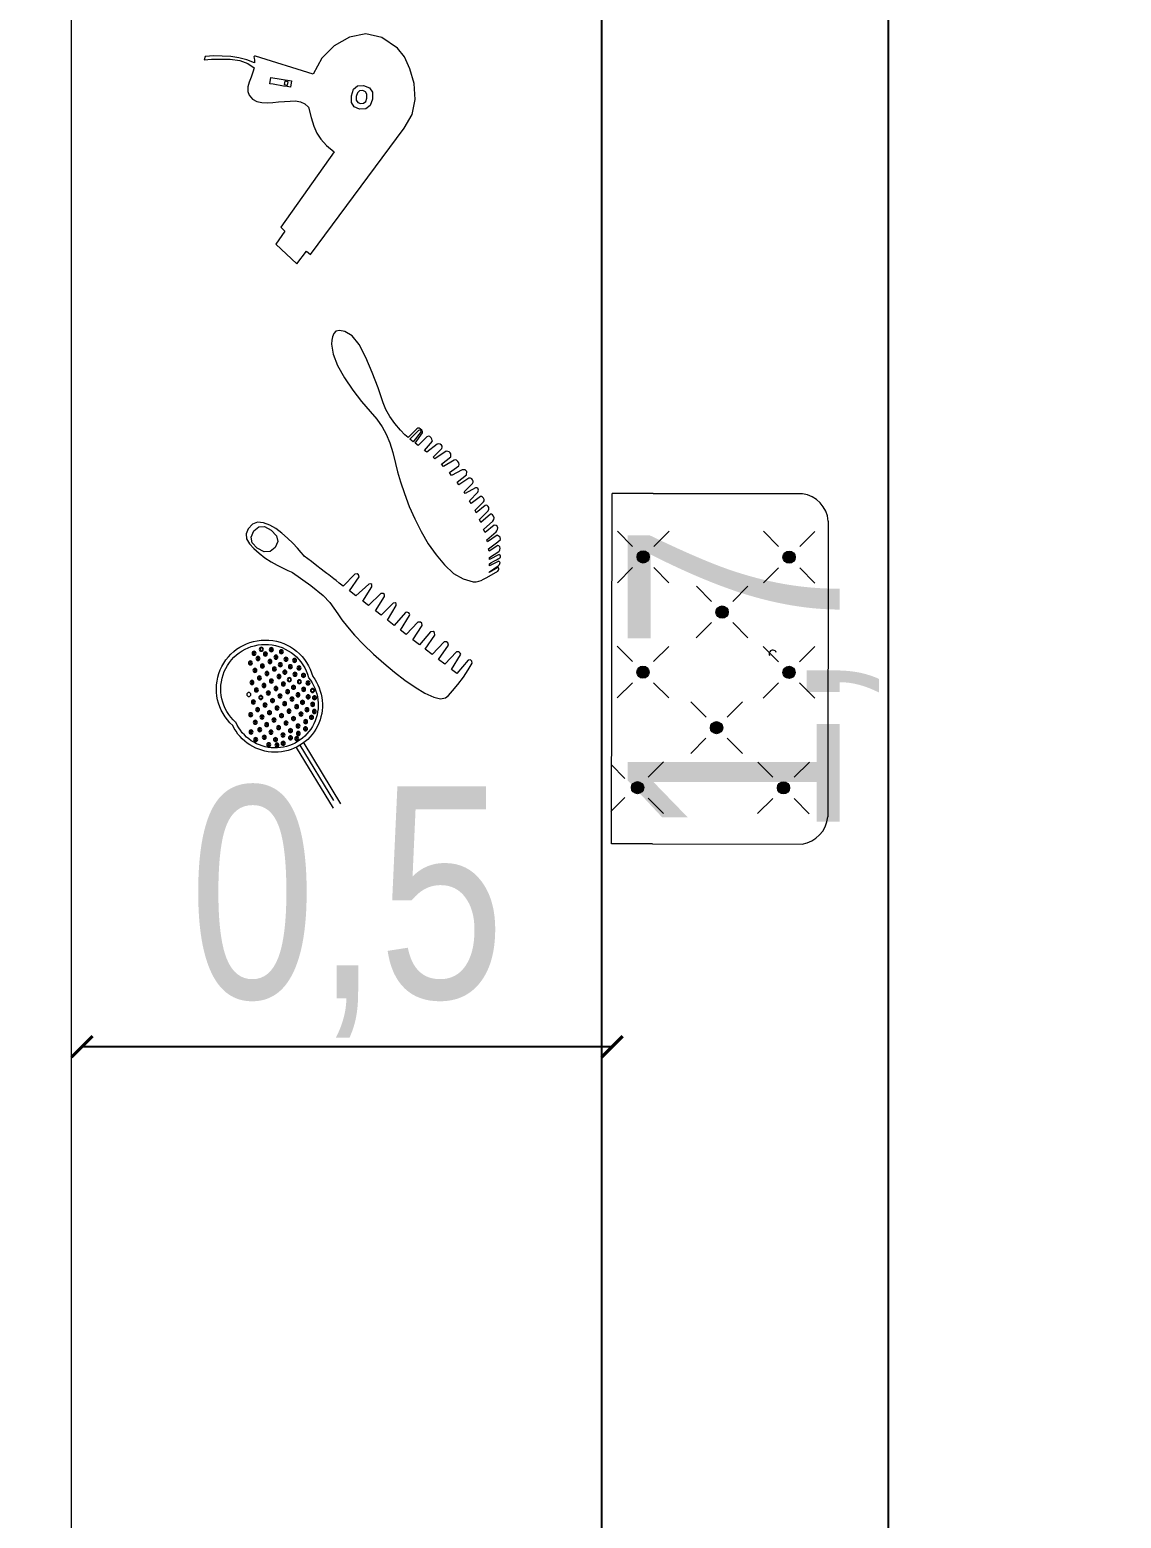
# Model space of a CAD drawing. Header units: inches. Extents: x -279 to 561, y -345 to 342.
# Drawn here: x -191.72 to -190.69, y -68.255 to -66.85 of the extents above; entities that cross this region are included whole.
import ezdxf

# ---------------------------------------------------------------- set-up
doc = ezdxf.new("R2010")
doc.units = ezdxf.units.IN
doc.header["$LTSCALE"] = 0.5
doc.header["$MEASUREMENT"] = 0
doc.layers.add('axes', color=7, linetype='Continuous', true_color=0x6d504a)
doc.layers.add('furniture', color=1, linetype='Continuous', lineweight=13)
doc.layers.add('outer walls', color=144, linetype='Continuous', lineweight=30)
for name, color, linetype in [('PDF_A-WALL', 7, 'Continuous'), ('S-DIM', 7, 'Continuous'), ('WAL', 7, 'Continuous'), ('Walls', 251, 'Continuous')]:
    doc.layers.add(name, color=color, linetype=linetype)
doc.styles.add('ROM', font='AGENCYR.TTF', dxfattribs={"width": 0.8})
doc.styles.get("Standard").update_dxf_attribs({"font": 'arial.ttf'})
doc.dimstyles.new('Copy(9) of ISO-25', dxfattribs={"dimtxt": 0.2, "dimasz": 0.02, "dimexe": 0.05, "dimexo": 0.05, "dimgap": 0.02, "dimtad": 1, "dimtxsty": 'ROM', "dimblk": 'ARCHTICK', "dimcen": 0.03, "dimse1": 1, "dimse2": 1, "dimclrd": 248, "dimclrt": 248, "dimadec": 0, "dimazin": 0, "dimtfac": 1, "dimtmove": 0, "dimatfit": 3, "dimldrblk": 'DOT', "dimfxl": 1, "dimarcsym": 0})
doc.dimstyles.get("Standard").update_dxf_attribs({"dimtxt": 0.18, "dimasz": 0.18, "dimexe": 0.18, "dimexo": 0.0625, "dimgap": 0.09, "dimtad": 0, "dimtih": 1, "dimtoh": 1, "dimzin": 0, "dimdsep": 46, "dimtxsty": 'Standard', "dimcen": 0.09, "dimadec": 0, "dimazin": 0, "dimtfac": 1, "dimtofl": 0, "dimtmove": 0, "dimatfit": 3, "dimfxl": 1, "dimtolj": 1, "dimtzin": 0, "dimarcsym": 0})

# ---------------------------------------------------------------- blocks, each defined once
blk = doc.blocks.new('e7y')
at = {"layer": 'outer walls', "color": 250, "lineweight": 5}
for p, q in [((100.8676, -170.5521), (100.8103, -170.5174)), ((100.8719, -170.5451), (100.8146, -170.5103)), ((100.8698, -170.5486), (100.8177, -170.5171))]:
    blk.add_line(p, q, dxfattribs=at)
for points in [[(101.0294, -170.3702), (101.0341, -170.3619), (101.0341, -170.3619), (101.035, -170.3614), (101.0358, -170.3611), (101.0367, -170.3611), (101.0367, -170.3611), (101.0373, -170.3613), (101.0376, -170.3615), (101.0375, -170.3619), (101.0328, -170.3702), (101.0334, -170.37), (101.039, -170.3616), (101.039, -170.3616), (101.0396, -170.3609), (101.0404, -170.3603), (101.0414, -170.36), (101.0414, -170.36), (101.0424, -170.3599), (101.043, -170.3604), (101.0434, -170.3612), (101.039, -170.3697), (101.041, -170.3699), (101.041, -170.3699), (101.0413, -170.3694), (101.0421, -170.368), (101.0435, -170.3657), (101.0435, -170.3657), (101.0448, -170.3633), (101.0457, -170.3618), (101.0461, -170.3612), (101.0461, -170.3612), (101.0467, -170.3601), (101.0474, -170.3595), (101.0483, -170.3595), (101.0483, -170.3595), (101.0491, -170.3599), (101.0496, -170.3603), (101.0497, -170.3608), (101.0451, -170.3697), (101.0451, -170.3697), (101.0452, -170.3697), (101.0455, -170.3697), (101.046, -170.3698), (101.046, -170.3698), (101.0465, -170.3698), (101.0469, -170.3698), (101.047, -170.3698), (101.0527, -170.3612), (101.0527, -170.3612), (101.0533, -170.3604), (101.0543, -170.36), (101.0557, -170.3599), (101.0557, -170.3599), (101.0571, -170.3602), (101.0579, -170.3609), (101.0583, -170.362), (101.0528, -170.3702), (101.0551, -170.3707), (101.0617, -170.3619), (101.0617, -170.3619), (101.064, -170.3596), (101.066, -170.3598), (101.0679, -170.3626), (101.0619, -170.3716), (101.0636, -170.3723), (101.0713, -170.3637), (101.0713, -170.3637), (101.0721, -170.3628), (101.0734, -170.3623), (101.075, -170.3621), (101.075, -170.3621), (101.0764, -170.3625), (101.0772, -170.3636), (101.0774, -170.3655), (101.0705, -170.374), (101.0735, -170.3754), (101.0812, -170.3668), (101.0812, -170.3668), (101.0828, -170.3658), (101.0844, -170.3655), (101.086, -170.366), (101.086, -170.366), (101.0872, -170.367), (101.0878, -170.3679), (101.0878, -170.3689), (101.0799, -170.378), (101.0829, -170.3794), (101.091, -170.3711), (101.091, -170.3711), (101.0926, -170.3705), (101.094, -170.3705), (101.0952, -170.3711), (101.0952, -170.3711), (101.096, -170.3721), (101.0963, -170.373), (101.096, -170.3739), (101.089, -170.3823), (101.0916, -170.3835), (101.0995, -170.3756), (101.0995, -170.3756), (101.1005, -170.375), (101.1017, -170.375), (101.1029, -170.3755), (101.1029, -170.3755), (101.104, -170.3764), (101.1045, -170.3773), (101.1045, -170.3783), (101.0979, -170.3871), (101.1003, -170.3886), (101.1086, -170.381), (101.1086, -170.381), (101.1094, -170.3805), (101.1104, -170.3803), (101.1115, -170.3804), (101.1115, -170.3804), (101.1124, -170.3809), (101.1127, -170.3818), (101.1126, -170.3831), (101.1075, -170.3929), (101.1088, -170.3938), (101.1168, -170.3859), (101.1168, -170.3859), (101.118, -170.3854), (101.1191, -170.3854), (101.1203, -170.3858), (101.1203, -170.3858), (101.1213, -170.3866), (101.1218, -170.3878), (101.1219, -170.3893), (101.1156, -170.3988), (101.1179, -170.4004), (101.1251, -170.3914), (101.1251, -170.3914), (101.128, -170.3913), (101.1296, -170.3928), (101.1298, -170.3957), (101.1243, -170.4058), (101.1272, -170.4077), (101.1336, -170.3989), (101.1336, -170.3989), (101.1348, -170.3985), (101.1362, -170.3988), (101.1376, -170.3997), (101.1376, -170.3997), (101.1387, -170.401), (101.139, -170.4022), (101.1387, -170.4033), (101.1329, -170.4132), (101.1349, -170.4152), (101.1421, -170.4062), (101.1421, -170.4062), (101.1435, -170.4062), (101.1447, -170.4064), (101.1458, -170.4069), (101.1458, -170.4069), (101.1466, -170.408), (101.147, -170.4092), (101.1472, -170.4107), (101.1401, -170.4213), (101.1417, -170.423), (101.1499, -170.4147), (101.1499, -170.4147), (101.151, -170.4145), (101.152, -170.4146), (101.153, -170.4151), (101.153, -170.4151), (101.154, -170.4165), (101.1542, -170.4179), (101.1538, -170.4191), (101.1465, -170.4291), (101.1478, -170.431), (101.1566, -170.4237), (101.1566, -170.4237), (101.1575, -170.4238), (101.1586, -170.4242), (101.16, -170.4249), (101.16, -170.4249), (101.1611, -170.426), (101.1614, -170.4273), (101.1608, -170.4288), (101.1526, -170.4371), (101.1548, -170.4398), (101.1645, -170.4331), (101.1645, -170.4331), (101.1659, -170.4331), (101.1672, -170.4338), (101.1685, -170.4352), (101.1685, -170.4352), (101.1689, -170.4362), (101.1689, -170.4373), (101.1684, -170.4384), (101.1602, -170.4467), (101.1602, -170.4467), (101.1628, -170.4498), (101.1672, -170.4539), (101.1733, -170.459), (101.1733, -170.459), (101.1801, -170.464), (101.1867, -170.4677), (101.1929, -170.4701), (101.1929, -170.4701), (101.2071, -170.475), (101.2214, -170.4804), (101.2357, -170.4865), (101.2357, -170.4865), (101.248, -170.4929), (101.2561, -170.4995), (101.2601, -170.5062), (101.2601, -170.5062), (101.2611, -170.5112), (101.2606, -170.5148), (101.2584, -170.5168), (101.2584, -170.5168), (101.2553, -170.5179), (101.252, -170.5186), (101.2483, -170.519), (101.2483, -170.519), (101.2388, -170.5172), (101.2282, -170.5131), (101.2165, -170.5065), (101.2165, -170.5065), (101.2048, -170.4986), (101.1942, -170.4906), (101.1847, -170.4825), (101.1847, -170.4825), (101.1775, -170.4762), (101.1704, -170.4711), (101.1632, -170.4672), (101.1632, -170.4672), (101.1553, -170.464), (101.1461, -170.4611), (101.1357, -170.4585), (101.1357, -170.4585), (101.1278, -170.4566), (101.1183, -170.4538), (101.1072, -170.4501), (101.1072, -170.4501), (101.0952, -170.4456), (101.0833, -170.4403), (101.0714, -170.4343), (101.0714, -170.4343), (101.06, -170.4276), (101.0495, -170.4203), (101.0399, -170.4123), (101.0399, -170.4123), (101.032, -170.4037), (101.0267, -170.3948), (101.0239, -170.3854), (101.0239, -170.3854), (101.024, -170.3824), (101.0245, -170.3798), (101.0253, -170.3777), (101.0253, -170.3777), (101.0264, -170.3756), (101.0278, -170.3731), (101.0294, -170.3702)], [(101.0741, -170.5974), (101.0741, -170.5974), (101.0694, -170.5993), (101.0647, -170.5989), (101.0599, -170.5962), (101.0599, -170.5962), (101.0553, -170.592), (101.0509, -170.5871), (101.0468, -170.5816), (101.0468, -170.5816), (101.043, -170.5758), (101.0398, -170.5701), (101.0369, -170.5645), (101.0369, -170.5645), (101.0347, -170.5599), (101.0333, -170.557), (101.0327, -170.5557), (101.0327, -170.5557), (101.0206, -170.5385), (101.0112, -170.5267), (101.0045, -170.5204), (101.0045, -170.5204), (100.9991, -170.5167), (100.9937, -170.5129), (100.9883, -170.509), (100.9883, -170.509), (100.9815, -170.5039), (100.9737, -170.4972), (100.9649, -170.4888), (100.9649, -170.4888), (100.9559, -170.4794), (100.9472, -170.4696), (100.9388, -170.4596), (100.9388, -170.4596), (100.9311, -170.4496), (100.9245, -170.4399), (100.919, -170.4307), (100.919, -170.4307), (100.9151, -170.4225), (100.9137, -170.416), (100.9146, -170.4112), (100.9146, -170.4112), (100.9168, -170.4085), (100.9211, -170.4046), (100.9272, -170.3997), (100.9272, -170.3997), (100.9342, -170.3945), (100.9409, -170.39), (100.9472, -170.3862), (100.9472, -170.3862), (100.9493, -170.3866), (100.9503, -170.3879), (100.9502, -170.3901), (100.9374, -170.4006), (100.9413, -170.4057), (100.955, -170.3971), (100.955, -170.3971), (100.9559, -170.397), (100.9567, -170.3974), (100.9574, -170.3982), (100.9574, -170.3982), (100.9579, -170.3992), (100.9581, -170.4002), (100.9581, -170.4011), (100.9462, -170.412), (100.9508, -170.4179), (100.9644, -170.4086), (100.9644, -170.4086), (100.9665, -170.4091), (100.9675, -170.4104), (100.9675, -170.4125), (100.9554, -170.4239), (100.9605, -170.4305), (100.9738, -170.4215), (100.9738, -170.4215), (100.9761, -170.4218), (100.9771, -170.4231), (100.9769, -170.4255), (100.9647, -170.436), (100.9693, -170.442), (100.9829, -170.4333), (100.9829, -170.4333), (100.985, -170.4336), (100.986, -170.4349), (100.9859, -170.4373), (100.9742, -170.4483), (100.9784, -170.4538), (100.9921, -170.4452), (100.9921, -170.4452), (100.9929, -170.4451), (100.9938, -170.4453), (100.9946, -170.446), (100.9946, -170.446), (100.9952, -170.4469), (100.9953, -170.4479), (100.9951, -170.4491), (100.9829, -170.4597), (100.9878, -170.466), (101.0018, -170.4578), (101.0018, -170.4578), (101.0036, -170.4579), (101.0043, -170.4588), (101.0039, -170.4606), (100.9924, -170.4719), (100.9966, -170.4774), (101.0102, -170.4688), (101.0102, -170.4688), (101.0122, -170.4688), (101.0131, -170.47), (101.013, -170.4724), (101.0018, -170.4841), (101.0057, -170.4893), (101.0194, -170.4807), (101.0194, -170.4807), (101.0214, -170.4808), (101.0222, -170.4818), (101.0218, -170.4838), (101.0109, -170.496), (101.0154, -170.5019), (101.0287, -170.4928), (101.0287, -170.4928), (101.0307, -170.4933), (101.0315, -170.4946), (101.0312, -170.4967), (101.02, -170.5078), (101.02, -170.5078), (101.0229, -170.5116), (101.0252, -170.5145), (101.0267, -170.5166), (101.0267, -170.5166), (101.028, -170.5182), (101.0292, -170.5198), (101.0305, -170.5215), (101.0305, -170.5215), (101.032, -170.5234), (101.0339, -170.5258), (101.0361, -170.5287), (101.0361, -170.5287), (101.0391, -170.5326), (101.0431, -170.5378), (101.0482, -170.5445), (101.0482, -170.5445), (101.0492, -170.5453), (101.0517, -170.5475), (101.0558, -170.551), (101.0558, -170.551), (101.0606, -170.5554), (101.0653, -170.5602), (101.07, -170.5656), (101.07, -170.5656), (101.0742, -170.5713), (101.0775, -170.5771), (101.0798, -170.583), (101.0798, -170.583), (101.0804, -170.5885), (101.0785, -170.5933), (101.0741, -170.5974)], [(101.1586, -170.445), (101.1665, -170.4372), (101.1665, -170.4372), (101.1671, -170.4364), (101.1673, -170.4356), (101.1669, -170.435), (101.1669, -170.435), (101.1663, -170.4345), (101.1659, -170.4343), (101.1657, -170.4344), (101.1561, -170.4417)], [(101.4519, -170.4503), (101.4519, -170.4503), (101.465, -170.4429), (101.4791, -170.4398), (101.4941, -170.4409), (101.4941, -170.4409), (101.5081, -170.4449), (101.5192, -170.4501), (101.5274, -170.4566), (101.5274, -170.4566), (101.5375, -170.4713), (101.5411, -170.4864), (101.538, -170.502), (101.538, -170.502), (101.5298, -170.5165), (101.5181, -170.5279), (101.5029, -170.5363), (101.5199, -170.5904), (101.5199, -170.5904), (101.52, -170.5916), (101.5194, -170.5921), (101.518, -170.5919), (101.518, -170.5919), (101.5163, -170.5916), (101.5148, -170.5914), (101.5136, -170.5915), (101.5136, -170.5915), (101.5165, -170.5986), (101.5185, -170.6061), (101.5196, -170.6139), (101.5196, -170.6139), (101.5201, -170.6219), (101.5202, -170.6299), (101.5198, -170.638), (101.5165, -170.639), (101.5165, -170.639), (101.5171, -170.6321), (101.5173, -170.6239), (101.5171, -170.6145), (101.5171, -170.6145), (101.5159, -170.6053), (101.5132, -170.5978), (101.509, -170.5918), (101.509, -170.5918), (101.5048, -170.5929), (101.5002, -170.5945), (101.4955, -170.5964), (101.4955, -170.5964), (101.4909, -170.5979), (101.4868, -170.5979), (101.4832, -170.5965), (101.4832, -170.5965), (101.4795, -170.5933), (101.4771, -170.5893), (101.4762, -170.5846), (101.4762, -170.5846), (101.4761, -170.5794), (101.4762, -170.5741), (101.4768, -170.5687), (101.4768, -170.5687), (101.4773, -170.5632), (101.4776, -170.5579), (101.4777, -170.5527), (101.4777, -170.5527), (101.477, -170.548), (101.4751, -170.5439), (101.4719, -170.5405), (101.4719, -170.5405), (101.462, -170.5381), (101.4538, -170.5356), (101.4474, -170.5328), (101.4474, -170.5328), (101.4417, -170.529), (101.4358, -170.5235), (101.4296, -170.5162), (101.3585, -170.5666), (101.3548, -170.563), (101.3427, -170.5714), (101.3242, -170.5514), (101.3359, -170.5425), (101.3327, -170.5388)], [(101.4794, -170.4801), (101.4794, -170.4801), (101.4734, -170.4823), (101.4702, -170.4864), (101.4699, -170.4924), (101.4699, -170.4924), (101.4721, -170.4975), (101.4763, -170.5001), (101.4827, -170.5001), (101.4827, -170.5001), (101.4888, -170.498), (101.492, -170.4942), (101.4924, -170.4886), (101.4924, -170.4886), (101.4902, -170.483), (101.4859, -170.4802), (101.4794, -170.4801)], [(101.4803, -170.4856), (101.4803, -170.4856), (101.484, -170.4855), (101.4864, -170.4868), (101.4876, -170.4894), (101.4876, -170.4894), (101.4873, -170.4923), (101.4854, -170.4944), (101.482, -170.4955), (101.482, -170.4955), (101.4786, -170.4955), (101.4764, -170.4941), (101.4753, -170.4915), (101.4753, -170.4915), (101.4755, -170.4886), (101.4772, -170.4866), (101.4803, -170.4856)], [(101.4908, -170.5575), (101.4908, -170.5575), (101.4913, -170.5607), (101.4918, -170.564), (101.4924, -170.5673), (101.4924, -170.5673), (101.493, -170.5707), (101.4935, -170.574), (101.494, -170.5771), (101.5, -170.5762), (101.4967, -170.5565)], [(101.4927, -170.5602), (101.4957, -170.5597), (101.4963, -170.563), (101.4933, -170.5636)], [(101.0557, -170.5889), (101.0557, -170.5889), (101.0609, -170.5937), (101.0663, -170.5947), (101.072, -170.5921), (101.072, -170.5921), (101.0759, -170.5874), (101.0762, -170.5819), (101.0729, -170.5757), (101.0729, -170.5757), (101.0675, -170.5708), (101.0621, -170.5695), (101.0565, -170.572), (101.0565, -170.572), (101.0526, -170.5768), (101.0523, -170.5825), (101.0557, -170.5889)]]:
    blk.add_lwpolyline(points, close=True, dxfattribs=at)
for centre, radius in [((100.9017, -170.535), 0.00192), ((100.9017, -170.535), 0.00136), ((100.9017, -170.535), 0.000515), ((100.9084, -170.5367), 0.00192), ((100.9084, -170.5367), 0.00136), ((100.9146, -170.5349), 0.00192), ((100.9146, -170.5349), 0.00136), ((100.9146, -170.5349), 0.000515), ((100.9215, -170.5368), 0.00192), ((100.9215, -170.5368), 0.00136), ((100.8809, -170.5501), 0.00192), ((100.8809, -170.5501), 0.00136), ((100.8809, -170.5501), 0.000515), ((100.8853, -170.5434), 0.00192), ((100.8853, -170.5434), 0.00136), ((100.8853, -170.5434), 0.000515), ((100.8879, -170.5504), 0.00192), ((100.8879, -170.5504), 0.00136), ((100.8921, -170.5433), 0.00192), ((100.8921, -170.5433), 0.00192), ((100.8921, -170.5433), 0.00136), ((100.8921, -170.5433), 0.00136), ((100.8921, -170.5433), 0.000515), ((100.8921, -170.5433), 0.000515), ((100.8962, -170.5377), 0.00192), ((100.8962, -170.5377), 0.00136), ((100.8962, -170.5377), 0.000515), ((100.8992, -170.5476), 0.00192), ((100.8992, -170.5476), 0.00192), ((100.8992, -170.5476), 0.00136), ((100.8992, -170.5476), 0.00136), ((100.8992, -170.5476), 0.000515), ((100.8992, -170.5476), 0.000515), ((100.9033, -170.542), 0.00192), ((100.9033, -170.542), 0.00136), ((100.9033, -170.542), 0.000515), ((100.9084, -170.5367), 0.000515), ((100.9103, -170.5462), 0.00192), ((100.9103, -170.5462), 0.00136), ((100.9103, -170.5462), 0.000515), ((100.9155, -170.5409), 0.00192), ((100.9155, -170.5409), 0.00136), ((100.9155, -170.5409), 0.000515), ((100.9174, -170.5505), 0.00192), ((100.9174, -170.5505), 0.00136), ((100.9226, -170.5452), 0.00192), ((100.9226, -170.5452), 0.00136), ((100.9226, -170.5452), 0.000515), ((100.9286, -170.541), 0.00192), ((100.9286, -170.541), 0.00136), ((100.9297, -170.5491), 0.00192), ((100.9286, -170.541), 0.000515), ((100.9297, -170.5491), 0.00136), ((100.9357, -170.5453), 0.00192), ((100.9357, -170.5453), 0.00136), ((100.9357, -170.5453), 0.000515), ((100.9428, -170.5495), 0.00192), ((100.9428, -170.5495), 0.00136), ((100.9428, -170.5495), 0.000515), ((100.8716, -170.5644), 0.00192), ((100.8716, -170.5644), 0.00136), ((100.8761, -170.5516), 0.00192), ((100.8761, -170.5516), 0.00136), ((100.8768, -170.5575), 0.00192), ((100.8768, -170.5575), 0.00136), ((100.8761, -170.5516), 0.000515), ((100.8768, -170.5575), 0.000515), ((100.8794, -170.5646), 0.00192), ((100.8794, -170.5646), 0.00136), ((100.8836, -170.5575), 0.00192), ((100.8836, -170.5575), 0.00136), ((100.8836, -170.5575), 0.000515), ((100.8879, -170.5504), 0.000515), ((100.8907, -170.5617), 0.00192), ((100.8907, -170.5617), 0.00136), ((100.8907, -170.5617), 0.000515), ((100.895, -170.5547), 0.00192), ((100.895, -170.5547), 0.00136), ((100.895, -170.5547), 0.000515), ((100.902, -170.5589), 0.00192), ((100.902, -170.5589), 0.00136), ((100.902, -170.5589), 0.000515), ((100.9063, -170.5518), 0.00192), ((100.9063, -170.5518), 0.00192), ((100.9063, -170.5518), 0.00136), ((100.9063, -170.5518), 0.00136), ((100.9063, -170.5518), 0.000515), ((100.9063, -170.5518), 0.000515), ((100.9091, -170.5631), 0.00192), ((100.9091, -170.5631), 0.00136), ((100.9091, -170.5631), 0.000515), ((100.9134, -170.5561), 0.00192), ((100.9134, -170.5561), 0.00192), ((100.9134, -170.5561), 0.00136), ((100.9134, -170.5561), 0.00136), ((100.9134, -170.5561), 0.000515), ((100.9134, -170.5561), 0.000515), ((100.9174, -170.5505), 0.000515), ((100.9204, -170.5603), 0.00192), ((100.9204, -170.5603), 0.00136), ((100.9204, -170.5603), 0.000515), ((100.9245, -170.5547), 0.00192), ((100.9245, -170.5547), 0.00136), ((100.9245, -170.5547), 0.000515), ((100.9276, -170.5642), 0.00192), ((100.9276, -170.5642), 0.00192), ((100.9276, -170.5642), 0.00136), ((100.9276, -170.5642), 0.00136), ((100.9317, -170.5586), 0.00192), ((100.9317, -170.5586), 0.00136), ((100.9368, -170.5533), 0.00192), ((100.9368, -170.5533), 0.00136), ((100.9368, -170.5533), 0.000515), ((100.9388, -170.5629), 0.00192), ((100.9388, -170.5629), 0.00136), ((100.9388, -170.5629), 0.000515), ((100.9439, -170.5576), 0.00192), ((100.9439, -170.5576), 0.00136), ((100.9439, -170.5576), 0.000515), ((100.9499, -170.5537), 0.00192), ((100.9499, -170.5537), 0.00136), ((100.951, -170.5618), 0.00192), ((100.9499, -170.5537), 0.000515), ((100.951, -170.5618), 0.00136), ((100.951, -170.5618), 0.000515), ((100.8699, -170.5703), 0.00192), ((100.8703, -170.578), 0.00192), ((100.8699, -170.5703), 0.00136), ((100.8703, -170.578), 0.00136), ((100.8699, -170.5703), 0.000515), ((100.8703, -170.578), 0.000515), ((100.8716, -170.5644), 0.000515), ((100.8752, -170.5717), 0.00192), ((100.8752, -170.5717), 0.00136), ((100.8752, -170.5717), 0.000515), ((100.8794, -170.5646), 0.000515), ((100.8822, -170.5759), 0.00192), ((100.8822, -170.5759), 0.00136), ((100.8822, -170.5759), 0.000515), ((100.8865, -170.5688), 0.00192), ((100.8865, -170.5688), 0.00136), ((100.8865, -170.5688), 0.000515), ((100.8936, -170.5731), 0.00192), ((100.8936, -170.5731), 0.00136), ((100.8936, -170.5731), 0.000515), ((100.8978, -170.566), 0.00192), ((100.8978, -170.566), 0.00136), ((100.8978, -170.566), 0.000515), ((100.9006, -170.5773), 0.00192), ((100.9006, -170.5773), 0.00136), ((100.9006, -170.5773), 0.000515), ((100.9049, -170.5702), 0.00192), ((100.9049, -170.5702), 0.00136), ((100.9049, -170.5702), 0.000515), ((100.912, -170.5745), 0.00192), ((100.912, -170.5745), 0.00136), ((100.912, -170.5745), 0.000515), ((100.9162, -170.5674), 0.00192), ((100.9162, -170.5674), 0.00136), ((100.9162, -170.5674), 0.000515), ((100.9191, -170.5784), 0.00192), ((100.9191, -170.5784), 0.00136), ((100.9234, -170.5713), 0.00192), ((100.9234, -170.5713), 0.00136), ((100.9234, -170.5713), 0.000515), ((100.9276, -170.5642), 0.000515), ((100.9276, -170.5642), 0.000515), ((100.9304, -170.5755), 0.00192), ((100.9304, -170.5755), 0.00136), ((100.9304, -170.5755), 0.000515), ((100.9347, -170.5684), 0.00192), ((100.9347, -170.5684), 0.00192), ((100.9347, -170.5684), 0.00136), ((100.9347, -170.5684), 0.00136), ((100.9347, -170.5684), 0.000515), ((100.9347, -170.5684), 0.000515), ((100.9418, -170.5727), 0.00192), ((100.9418, -170.5727), 0.00192), ((100.9418, -170.5727), 0.00136), ((100.9418, -170.5727), 0.00136), ((100.9418, -170.5727), 0.000515), ((100.9418, -170.5727), 0.000515), ((100.9458, -170.5671), 0.00192), ((100.9458, -170.5671), 0.00136), ((100.9458, -170.5671), 0.000515), ((100.9488, -170.5769), 0.00192), ((100.9488, -170.5769), 0.00192), ((100.9488, -170.5769), 0.00136), ((100.9488, -170.5769), 0.00136), ((100.9488, -170.5769), 0.000515), ((100.9488, -170.5769), 0.000515), ((100.9529, -170.5713), 0.00192), ((100.9529, -170.5713), 0.00136), ((100.9529, -170.5713), 0.000515), ((100.958, -170.5661), 0.00192), ((100.958, -170.5661), 0.00136), ((100.958, -170.5661), 0.000515), ((100.96, -170.5756), 0.00192), ((100.96, -170.5756), 0.00136), ((100.96, -170.5756), 0.000515), ((100.8752, -170.5904), 0.00192), ((100.8752, -170.5904), 0.00136), ((100.8752, -170.5904), 0.000515), ((100.8774, -170.5823), 0.00192), ((100.8774, -170.5823), 0.00136), ((100.8774, -170.5823), 0.000515), ((100.8845, -170.5865), 0.00192), ((100.8845, -170.5865), 0.00136), ((100.8845, -170.5865), 0.000515), ((100.8893, -170.5801), 0.00192), ((100.8893, -170.5801), 0.00136), ((100.8893, -170.5801), 0.000515), ((100.8915, -170.5908), 0.00192), ((100.8915, -170.5908), 0.00136), ((100.8915, -170.5908), 0.000515), ((100.8964, -170.5844), 0.00192), ((100.8964, -170.5844), 0.00136), ((100.8964, -170.5844), 0.000515), ((100.9035, -170.5886), 0.00192), ((100.9035, -170.5886), 0.00136), ((100.9035, -170.5886), 0.000515), ((100.9077, -170.5815), 0.00192), ((100.9077, -170.5815), 0.00136), ((100.9077, -170.5815), 0.000515), ((100.9106, -170.5925), 0.00192), ((100.9106, -170.5925), 0.00136), ((100.9149, -170.5855), 0.00192), ((100.9149, -170.5855), 0.00136), ((100.9191, -170.5784), 0.000515), ((100.922, -170.5897), 0.00192), ((100.922, -170.5897), 0.00136), ((100.922, -170.5897), 0.000515), ((100.9262, -170.5826), 0.00192), ((100.9262, -170.5826), 0.00136), ((100.9262, -170.5826), 0.000515), ((100.9333, -170.5868), 0.00192), ((100.9333, -170.5868), 0.00136), ((100.9333, -170.5868), 0.000515), ((100.9375, -170.5798), 0.00192), ((100.9375, -170.5798), 0.00136), ((100.9375, -170.5798), 0.000515), ((100.9404, -170.5911), 0.00192), ((100.9404, -170.5911), 0.00136), ((100.9404, -170.5911), 0.000515), ((100.9446, -170.584), 0.00192), ((100.9446, -170.584), 0.00136), ((100.9446, -170.584), 0.000515), ((100.9517, -170.5882), 0.00192), ((100.9517, -170.5882), 0.00136), ((100.9517, -170.5882), 0.000515), ((100.9559, -170.5812), 0.00192), ((100.9559, -170.5812), 0.00136), ((100.9566, -170.5919), 0.00192), ((100.9566, -170.5919), 0.00136), ((100.9559, -170.5812), 0.000515), ((100.9566, -170.5919), 0.000515), ((100.9604, -170.585), 0.00192), ((100.9604, -170.585), 0.00136), ((100.8823, -170.5947), 0.00192), ((100.8823, -170.5947), 0.00136), ((100.8823, -170.5947), 0.000515), ((100.8986, -170.595), 0.00192), ((100.8986, -170.595), 0.00136), ((100.8986, -170.595), 0.000515), ((100.9106, -170.5925), 0.000515), ((100.9177, -170.5968), 0.00192), ((100.929, -170.5939), 0.00192), ((100.929, -170.5939), 0.00136), ((100.929, -170.5939), 0.000515), ((100.9475, -170.5953), 0.00192), ((100.9475, -170.5953), 0.00136), ((100.9475, -170.5953), 0.000515)]:
    blk.add_circle(centre, radius, dxfattribs=at)
for centre, radius, start, end in [((100.9077, -170.5719), 0.0445, 52.5967, 244.3504), ((100.9079, -170.572), 0.0406, 50.7868, 246.1604), ((100.9229, -170.5812), 0.0462, 221.7859, 75.1612), ((100.9229, -170.5812), 0.0421, 221.7859, 75.1612)]:
    blk.add_arc(centre, radius, start, end, dxfattribs=at)
blk = doc.blocks.new('wedeq')
at = {"layer": 'furniture'}
h = blk.add_hatch(color=217, dxfattribs=at)
h.set_gradient(color1=(127, 63, 127), color2=(51, 26, 51), tint=1, name='SPHERICAL')
edge = h.paths.add_edge_path()
edge.add_arc((12.2249, 6.2223), 0.00577, 269.9169, 629.9169, ccw=False)
h = blk.add_hatch(color=217, dxfattribs=at)
h.set_gradient(color1=(127, 63, 127), color2=(51, 26, 51), tint=1, name='SPHERICAL')
edge = h.paths.add_edge_path()
edge.add_arc((12.3625, 6.2221), 0.00577, 269.9169, 629.9169, ccw=False)
h = blk.add_hatch(color=217, dxfattribs=at)
h.set_gradient(color1=(127, 63, 127), color2=(51, 26, 51), tint=1, name='SPHERICAL')
edge = h.paths.add_edge_path()
edge.add_arc((12.288, 6.1655), 0.00577, 269.9169, 629.9169, ccw=False)
h = blk.add_hatch(color=217, dxfattribs=at)
h.set_gradient(color1=(127, 63, 127), color2=(51, 26, 51), tint=1, name='SPHERICAL')
edge = h.paths.add_edge_path()
edge.add_arc((12.2197, 6.1133), 0.00577, 89.9169, 449.9169)
h = blk.add_hatch(color=217, dxfattribs=at)
h.set_gradient(color1=(127, 63, 127), color2=(51, 26, 51), tint=1, name='SPHERICAL')
edge = h.paths.add_edge_path()
edge.add_arc((12.3574, 6.1131), 0.00577, 89.9169, 449.9169)
h = blk.add_hatch(color=217, dxfattribs=at)
h.set_gradient(color1=(127, 63, 127), color2=(51, 26, 51), tint=1, name='SPHERICAL')
edge = h.paths.add_edge_path()
edge.add_arc((12.2828, 6.0564), 0.00577, 89.9169, 449.9169)
h = blk.add_hatch(color=217, dxfattribs=at)
h.set_gradient(color1=(127, 63, 127), color2=(51, 26, 51), tint=1, name='SPHERICAL')
h.paths.add_polyline_path([(12.2138, 6.0046, 1), (12.2253, 6.0046, 1)])
h = blk.add_hatch(color=217, dxfattribs=at)
h.set_gradient(color1=(127, 63, 127), color2=(51, 26, 51), tint=1, name='SPHERICAL')
h.paths.add_polyline_path([(12.363, 6.0044, 1), (12.3514, 6.0044, 1)])
at = {"layer": 'furniture', "color": 217}
for p, q in [((12.3484, 6.2751), (12.2073, 6.2753)), ((12.3484, 6.2751), (12.387, 6.275)), ((12.1827, 5.9705), (12.1831, 6.2496)), ((12.2149, 6.2323), (12.2006, 6.2467)), ((12.2349, 6.2323), (12.2493, 6.2466)), ((12.3526, 6.2321), (12.3382, 6.2465)), ((12.3745, 6.2315), (12.3876, 6.2446)), ((12.2149, 6.2123), (12.2005, 6.198)), ((12.2349, 6.2123), (12.2492, 6.1979)), ((12.3525, 6.2121), (12.3382, 6.1978)), ((12.3745, 6.2134), (12.3875, 6.2003)), ((12.278, 6.1755), (12.2637, 6.1898)), ((12.298, 6.1754), (12.3123, 6.1898)), ((12.278, 6.1555), (12.2636, 6.1412)), ((12.2979, 6.1555), (12.3123, 6.1411)), ((12.2098, 6.1233), (12.1954, 6.1377)), ((12.2297, 6.1233), (12.2441, 6.1376)), ((12.3474, 6.1231), (12.333, 6.1375)), ((12.3673, 6.1231), (12.3817, 6.1374)), ((12.2097, 6.1033), (12.1953, 6.089)), ((12.2297, 6.1033), (12.244, 6.0889)), ((12.3474, 6.1031), (12.333, 6.0888)), ((12.3673, 6.1031), (12.3817, 6.0887)), ((12.2728, 6.0664), (12.2585, 6.0808)), ((12.2928, 6.0664), (12.3072, 6.0807)), ((12.2728, 6.0465), (12.2584, 6.0321)), ((12.2928, 6.0464), (12.3071, 6.0321)), ((12.2096, 6.0146), (12.1953, 6.029)), ((12.2296, 6.0146), (12.2439, 6.0289)), ((12.3472, 6.0144), (12.3329, 6.0288)), ((12.3672, 6.0144), (12.3816, 6.0287)), ((12.2096, 5.9946), (12.1952, 5.9803)), ((12.2295, 5.9946), (12.2439, 5.9802)), ((12.3472, 5.9944), (12.3328, 5.9801)), ((12.3672, 5.9944), (12.3815, 5.98)), ((12.3479, 5.9445), (12.2069, 5.9447)), ((12.3479, 5.9445), (12.3865, 5.9445))]:
    blk.add_line(p, q, dxfattribs=at)
blk.add_lwpolyline([(12.387, 6.275), (12.3865, 5.9445)], dxfattribs=at)
for centre in [(12.2249, 6.2223), (12.2249, 6.2223), (12.2249, 6.2223), (12.3625, 6.2221), (12.3625, 6.2221), (12.3625, 6.2221), (12.288, 6.1655), (12.288, 6.1655), (12.288, 6.1655), (12.2197, 6.1133), (12.2197, 6.1133), (12.2197, 6.1133), (12.3574, 6.1131), (12.3574, 6.1131), (12.3574, 6.1131), (12.2828, 6.0564), (12.2828, 6.0564), (12.2828, 6.0564), (12.2196, 6.0046), (12.2196, 6.0046), (12.2196, 6.0046), (12.3572, 6.0044), (12.3572, 6.0044), (12.3572, 6.0044)]:
    blk.add_circle(centre, 0.00577, dxfattribs=at)
for centre, radius, start, end in [((12.2118, 6.2468), 0.0289, 98.8723, 174.2839), ((12.235, 6.0959), 0.00358, 200.9888, 25.718), ((12.235, 6.0959), 0.00358, 200.9888, 25.718), ((12.2114, 5.9733), 0.0289, 185.5499, 260.9616)]:
    blk.add_arc(centre, radius, start, end, dxfattribs=at)
blk = doc.blocks.new('_ArchTick')
at = {"color": 0, "linetype": 'ByBlock', "const_width": 0.15}
blk.add_lwpolyline([(-0.5, -0.5), (0.5, 0.5)], dxfattribs=at)
blk = doc.blocks.new('*D55')
at = {"layer": 'Defpoints', "color": 0, "transparency": 16777216}
for p in [(-191.6705, -67.8096), (-191.6705, -67.9099), (-191.1705, -67.9103)]:
    blk.add_point(p, dxfattribs=at)
at = {"layer": 'WAL', "color": 248, "lineweight": -2, "transparency": 16777216}
blk.add_line((-191.1705, -67.8096), (-191.6705, -67.8096), dxfattribs=at)
at = {"layer": 'WAL', "color": 248, "lineweight": -2, "transparency": 16777216, "xscale": 0.02, "yscale": 0.02, "zscale": 0.02, "rotation": 180}
blk.add_blockref('_ArchTick', (-191.6705, -67.8096), dxfattribs=at)
at = {"layer": 'WAL', "color": 248, "lineweight": -2, "transparency": 16777216, "xscale": 0.02, "yscale": 0.02, "zscale": 0.02}
blk.add_blockref('_ArchTick', (-191.1705, -67.8096), dxfattribs=at)
at = {"layer": 'WAL', "color": 248, "transparency": 16777216, "insert": (-191.4205, -67.6825), "char_height": 0.2, "attachment_point": 5, "style": 'ROM'}
blk.add_mtext('0,5', dxfattribs=at)
blk = doc.blocks.new('_DOT')
at = {"color": 0, "linetype": 'ByBlock'}
blk.add_line((-0.5, 0), (-1, 0), dxfattribs=at)
at = {"color": 0, "linetype": 'ByBlock', "const_width": 0.5}
blk.add_lwpolyline([(-0.25, 0, 1), (0.25, 0, 1)], format="xyb", close=True, dxfattribs=at)
blk = doc.blocks.new('*D219')
at = {"layer": 'Defpoints', "color": 0, "transparency": 16777216}
for p in [(-191.3384, -66.615), (-191.3384, -68.315), (-190.9102, -68.315)]:
    blk.add_point(p, dxfattribs=at)
at = {"layer": 'WAL', "color": 248, "lineweight": -2, "transparency": 16777216}
blk.add_line((-190.9102, -66.615), (-190.9102, -68.315), dxfattribs=at)
at = {"layer": 'WAL', "color": 248, "lineweight": -2, "transparency": 16777216, "xscale": 0.02, "yscale": 0.02, "zscale": 0.02}
for p, rotation in [((-190.9102, -66.615), 90), ((-190.9102, -68.315), 270)]:
    blk.add_blockref('_ArchTick', p, dxfattribs=dict(at, rotation=rotation))
at = {"layer": 'WAL', "color": 248, "transparency": 16777216, "insert": (-191.0373, -67.465), "char_height": 0.2, "attachment_point": 5, "rotation": 90, "style": 'ROM'}
blk.add_mtext('1,7', dxfattribs=at)
blk = doc.blocks.new('*D1071')
at = {"color": 0, "linetype": 'ByBlock', "lineweight": -2, "transparency": 16777216}
for p, q in [((558.6522, 342.2788), (558.6522, 342.4729)), ((560.6522, 342.2788), (560.6522, 342.4729)), ((558.8322, 342.2929), (559.1722, 342.2929)), ((560.4722, 342.2929), (560.1322, 342.2929))]:
    blk.add_line(p, q, dxfattribs=at)
at = {"color": 0, "linetype": 'ByBlock', "transparency": 16777216}
for points in [[(558.8322, 342.3229), (558.8322, 342.2629), (558.6522, 342.2929)], [(560.4722, 342.3229), (560.4722, 342.2629), (560.6522, 342.2929)]]:
    blk.add_solid(points, dxfattribs=at)
at = {"layer": 'Defpoints', "color": 0, "linetype": 'ByBlock', "transparency": 16777216}
for p in [(560.6522, 342.2929), (558.6522, 342.2163), (560.6522, 342.2163)]:
    blk.add_point(p, dxfattribs=at)
at = {"layer": 'Defpoints', "color": 0, "ltscale": 0.5, "transparency": 16777216}
for p in [(-209.5, -305.36), (-209.5, -305.81), (-209.5, -305.81)]:
    blk.add_point(p, dxfattribs=at)
at = {"layer": 'S-DIM', "color": 0, "lineweight": -2, "ltscale": 0.5, "transparency": 16777216}
for p, q in [((-209.5, -305.18), (-209.5, -305)), ((-209.5625, -305.36), (-209.68, -305.36)), ((-209.5625, -305.81), (-209.68, -305.81)), ((-209.5, -305.99), (-209.5, -306.17))]:
    blk.add_line(p, q, dxfattribs=at)
at = {"layer": 'S-DIM', "color": 0, "ltscale": 0.5, "transparency": 16777216}
for points in [[(-209.53, -305.18), (-209.47, -305.18), (-209.5, -305.36)], [(-209.53, -305.99), (-209.47, -305.99), (-209.5, -305.81)]]:
    blk.add_solid(points, dxfattribs=at)
at = {"color": 0, "linetype": 'ByBlock', "transparency": 16777216, "insert": (559.6522, 342.2929), "char_height": 0.18, "attachment_point": 5}
blk.add_mtext('\\A1;2.0000', dxfattribs=at)
at = {"layer": 'S-DIM', "color": 0, "ltscale": 0.5, "transparency": 16777216, "insert": (-209.5, -305.585), "char_height": 0.18, "attachment_point": 5}
blk.add_mtext('\\A1;0.45', dxfattribs=at)

msp = doc.modelspace()

# ---------------------------------------------------------------- linework, layer by layer
at = {"layer": 'axes'}
msp.add_line((-191.1805, -66.615), (-191.1805, -68.315), dxfattribs=at)
at = {"layer": 'PDF_A-WALL', "lineweight": 9}
msp.add_line((-191.6805, -68.5118), (-191.6805, -66.015), dxfattribs=at)

# ---------------------------------------------------------------- block references
at = {"color": 4, "rotation": 180}
msp.add_blockref('wedeq', (-178.784, -61.3431), dxfattribs=at)
at = {"layer": 'Walls', "xscale": -1, "rotation": 270}
msp.add_blockref('e7y', (-20.9163, -168.395), dxfattribs=at)

# ---------------------------------------------------------------- dimensions: what is measured, and where the dimension line sits
at = {"layer": 'S-DIM', "ltscale": 0.5}
dim = msp.add_linear_dim(base=(-209.5, -305.81), p1=(-209.5, -305.36), p2=(-209.5, -305.81), angle=90, dimstyle='Standard', dxfattribs=at)
dim.commit()
dim.dimension.update_dxf_attribs({"geometry": '*D1071', "text_midpoint": (-209.5, -305.585)})
at = {"layer": 'WAL'}
dim = msp.add_linear_dim(base=(-190.9102, -68.315), p1=(-191.3384, -66.615), p2=(-191.3384, -68.315), angle=90, dimstyle='Copy(9) of ISO-25', dxfattribs=at)
dim.commit()
dim.dimension.update_dxf_attribs({"geometry": '*D219', "text_midpoint": (-191.0373, -67.465)})
dim = msp.add_linear_dim(base=(-191.6705, -67.8096), p1=(-191.1705, -67.9103), p2=(-191.6705, -67.9099), dimstyle='Copy(9) of ISO-25', dxfattribs=at)
dim.commit()
dim.dimension.update_dxf_attribs({"geometry": '*D55', "text_midpoint": (-191.4205, -67.6825)})

doc.saveas('drawing.dxf')
